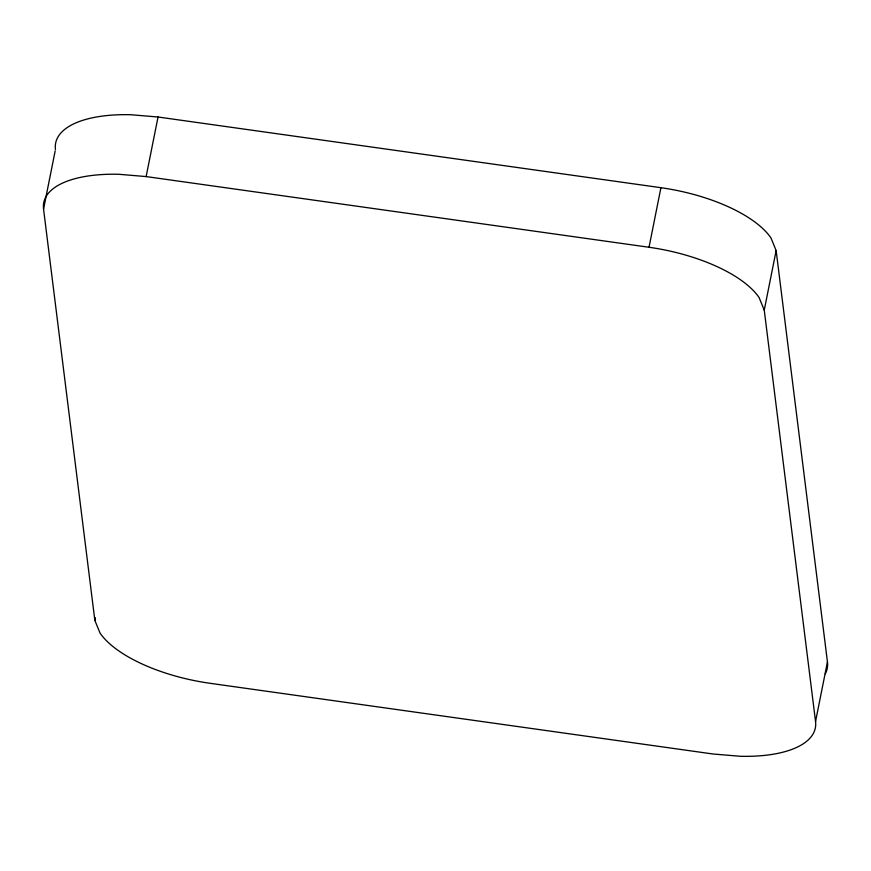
<?xml version="1.0" encoding="UTF-8"?>
<svg xmlns="http://www.w3.org/2000/svg" width="871" height="871" viewBox="0 0 871 871"><rect width="100%" height="100%" fill="white"/><g stroke="black" fill="none" stroke-linecap="round" stroke-linejoin="round"><path stroke-width="1.31" d="M55.45 149.496A111.259 46.141 11.3 0 1 130.628 114.711L158.043 117.008L660.926 187.701A111.259 46.141 11.3 0 1 770.987 237.99L776.148 250.576L827.45 661.938L815.55 721.504A111.259 46.141 11.3 0 1 740.372 756.289L712.957 753.992L210.074 683.3A111.259 46.141 11.3 0 1 100.013 633.01L94.852 620.424L43.55 209.062L55.189 150.825M43.55 209.062A111.259 46.141 11.3 0 1 118.728 174.276L146.132 176.573L158.043 117.008M94.852 620.424L95.385 617.779M815.55 721.504L764.248 310.141L759.087 297.555A111.259 46.141 11.3 0 0 649.026 247.266L660.926 187.701M764.248 310.141L776.148 250.576M146.132 176.573L649.026 247.266M827.45 661.938A111.259 46.141 11.3 0 1 825.294 673.784"/></g></svg>
